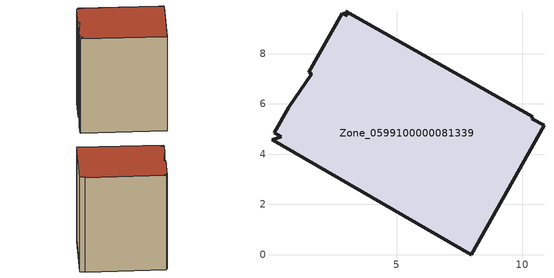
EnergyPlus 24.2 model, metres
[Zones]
Zone_0599100000081339
 floor ground (C_G): 10.37,5.42 10.86,5.14 7.97,0 0.04,4.58 0.4,4.69 0.14,4.85 0.71,5.86 1.63,7.2 1.51,7.27 2.83,9.61 3.03,9.5 2.98,9.69 10.41,5.49 z0.25
 wall outside (C_F): 10.41,5.49 2.98,9.69 3.03,9.5 2.83,9.61 1.51,7.27 1.63,7.2 0.71,5.86 0.14,4.85 0.4,4.69 0.04,4.58 7.97,0 10.86,5.14 10.37,5.42 10.41,5.49 z0.25:12.09
 roof outside (C_R): 10.37,5.42 10.41,5.49 2.98,9.69 3.03,9.5 2.83,9.61 1.51,7.27 1.63,7.2 0.71,5.86 0.14,4.85 0.4,4.69 0.04,4.58 7.97,0 10.86,5.14 z12.09
[BUILDING]
Pand.0599100000081339: North Axis=0; Terrain=City; Loads Convergence Tolerance Value=0.04; Temperature Convergence Tolerance Value=0.4; Solar Distribution=FullExterior; Maximum Number of Warmup Days=25; Minimum Number of Warmup Days=1
[Site:Location]
Rotterdam.The.Hague.AP_ZH_NLD Design_Conditions: Latitude=51.96; Longitude=4.45; Time Zone=1; Elevation=-4.5
[SITE:GROUNDTEMPERATURE:BUILDINGSURFACE]
18, 18, 18, 18, 18, 18, 18, 18, 18, 18, 18, 18
[MATERIAL] Thermal Absorptance=0.9; Solar Absorptance=0.7; Visible Absorptance=0.7
Name | Roughness | Thickness | Conductivity | Density | Specific Heat
G.TC.1946 | MediumSmooth | 0.15 | 1 | 540 | 1210
F.TC.1946 | Rough | 0.3 | 0.857143 | 1920 | 840
R.TC.1946 | MediumRough | 0.2 | 0.909091 | 1500 | 1000
[CONSTRUCTION]
C_G: G.TC.1946
C_F: F.TC.1946
C_R: R.TC.1946
[ZONE]
Zone_0599100000081339: Type=1; Multiplier=1; Ceiling Height=Autocalculate; Volume=Autocalculate; Floor Area=autocalculate; Part of Total Floor Area=Yes
[ZONEINFILTRATION:DESIGNFLOWRATE]
Infil_Zone_0599100000081339: Zone or ZoneList or Space or SpaceList=Zone_0599100000081339; Schedule=AlwaysOn; Design Flow Rate Calculation Method=Flow/Area; Flow Rate per Floor Area=0.003; Constant Term Coefficient=1; Temperature Term Coefficient=0; Velocity Term Coefficient=0; Velocity Squared Term Coefficient=0
[HVACTEMPLATE:ZONE:IDEALLOADSAIRSYSTEM]
Zone_0599100000081339: Maximum Heating Supply Air Temperature=50; Minimum Cooling Supply Air Temperature=13; Maximum Heating Supply Air Humidity Ratio=0.0156; Minimum Cooling Supply Air Humidity Ratio=0.0077; Heating Limit=NoLimit; Cooling Limit=NoLimit; Dehumidification Control Type=ConstantSensibleHeatRatio; Cooling Sensible Heat Ratio=0.7; Dehumidification Setpoint=60; Humidification Control Type=None; Humidification Setpoint=30; Outdoor Air Method=None; Outdoor Air Flow Rate per Person=0.00944; Outdoor Air Flow Rate per Zone Floor Area=0; Outdoor Air Flow Rate per Zone=0; Demand Controlled Ventilation Type=None; Outdoor Air Economizer Type=NoEconomizer; Heat Recovery Type=None; Sensible Heat Recovery Effectiveness=0.7; Latent Heat Recovery Effectiveness=0.65
[ZONECONTROL:THERMOSTAT]
ThermostatControl_Zone_0599100000081339: Zone or ZoneList=Zone_0599100000081339; Control Type Schedule=DualSetpointControlType; Control 1=Thermostat_Zone_0599100000081339; Temperature Difference Between Cutout And Setpoint=0
[THERMOSTATSETPOINT:DUALSETPOINT]
Thermostat_Zone_0599100000081339: Heating Setpoint Temperature Schedule=HeatingSetpoint_Zone_0599100000081339; Cooling Setpoint Temperature Schedule=CoolingSetpoint_Zone_0599100000081339
[SCHEDULE:COMPACT]
HeatingSetpoint_Zone_0599100000081339: Through: 12/31, For: AllDays, Until: 24:00, 21
CoolingSetpoint_Zone_0599100000081339: Through: 12/31, For: AllDays, Until: 24:00, 24
DualSetpointControlType: Through: 12/31, For: AllDays, Until: 24:00, 4
AlwaysOn: Through: 12/31, For: AllDays, Until: 24:00, 1
